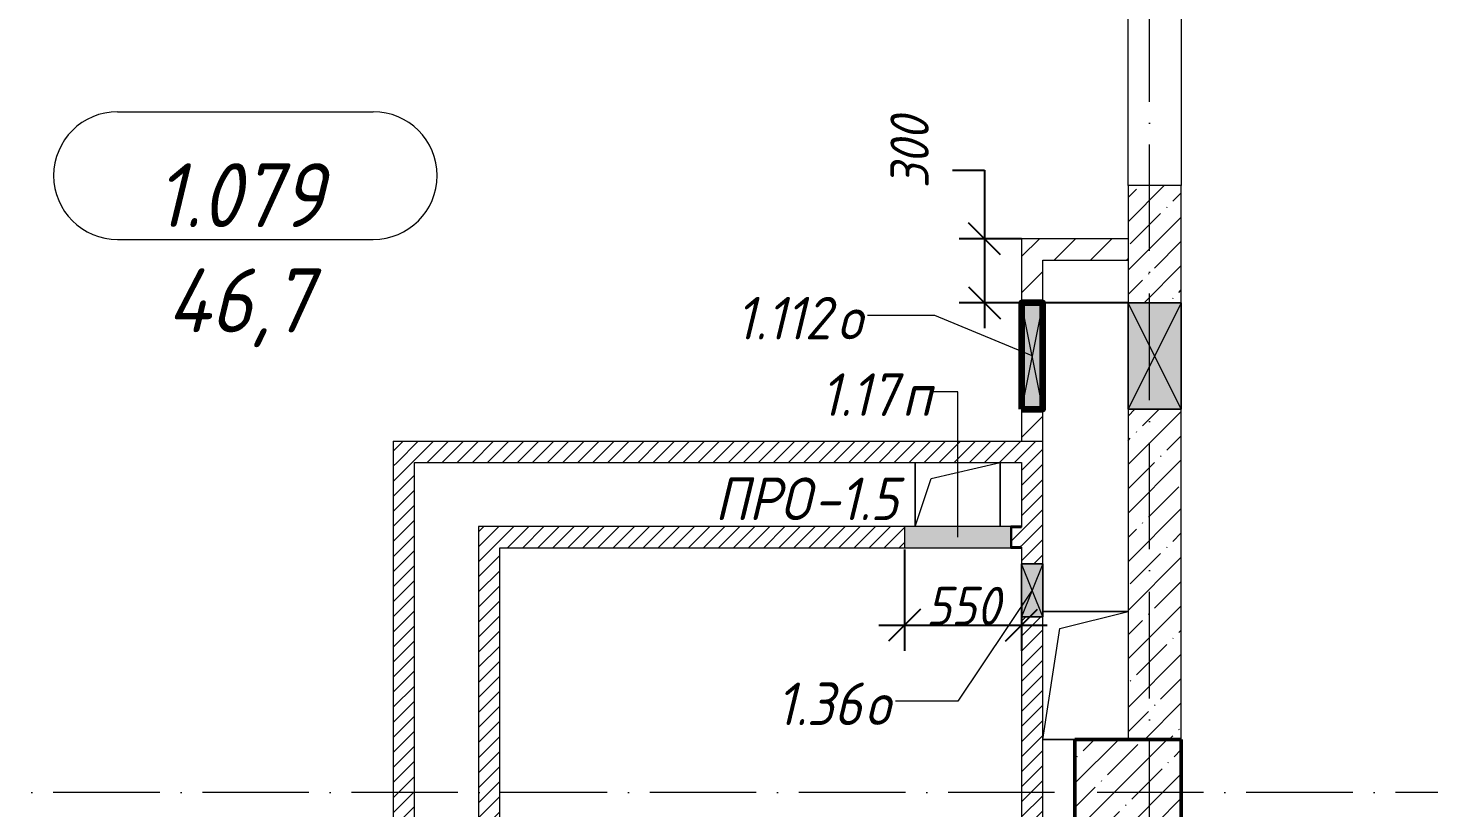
# Model space of a CAD drawing. Header units: millimetres. Extents: x -356862 to 418287, y 0 to 839748.
# Drawn here: x -176329 to -169752, y 497425 to 501087 of the extents above; entities that cross this region are included whole.
import ezdxf

# ---------------------------------------------------------------- set-up
doc = ezdxf.new("R2010")
doc.units = ezdxf.units.MM
doc.linetypes.add('50_200_ШТРИХ_1Т_ш5_п1_п1_', pattern=[700, 500, -100, 0, -100])
for name, color, linetype, lineweight in [('9.7) Заделка 956 шт', 6, 'Continuous', 158), ('A-____-____-DIMS', 7, 'Continuous', 9), ('A-DETL-GENF-OTLN', 7, 'Continuous', 9), ('A-FLOR-____-OTLN', 7, 'Continuous', 9), ('A-GENM-____-MCUT', 7, 'Continuous', 25), ('A-GENM-____-OTLN', 7, 'Continuous', 9), ('A-GENM-____-OTLN-1', 7, 'Continuous', 25), ('A-GLAZ-____-IDEN', 7, 'Continuous', 9), ('A-GLAZ-____-OTLN', 7, 'Continuous', 9), ('A-WALL-____-MCUT-1', 7, 'Continuous', 9), ('A-WALL-____-OTLN', 7, 'Continuous', 9), ('A-WALL-____-PATT-1', 7, 'Continuous', 9), ('A-WALL-FNSH-MCUT-1', 7, 'Continuous', 9), ('S-COLS-____-MCUT', 7, 'Continuous', 50), ('S-COLS-____-OTLN', 7, 'Continuous', 9), ('S-GRID-____-OTLN-1', 7, '50_200_ШТРИХ_1Т_ш5_п1_п1_', 9)]:
    doc.layers.add(name, color=color, linetype=linetype, lineweight=lineweight)
doc.layers.add('A-AREA-IDEN-1', color=7, linetype='Continuous', lineweight=9, true_color=0x000000)
doc.layers.add('A-GLAZ-____-OTLN-1', color=7, linetype='Continuous', lineweight=9, true_color=0xc0c0c0)
doc.styles.add('ISOCPEUR_I', font='isocpeui.ttf', dxfattribs={"width": 0.9, "height": 2.5})
doc.styles.add('ISOCPEUR_I_10', font='isocpeui.ttf', dxfattribs={"width": 0.9, "height": 180})
doc.styles.add('ISOCPEUR_I_9', font='isocpeui.ttf', dxfattribs={"width": 0.9, "height": 250})
doc.dimstyles.new('ISO-1_8_0_9К_СРЕДНИЙ_Кладочные_3', dxfattribs={"dimscale": 304.8, "dimtxt": 179.276612, "dimasz": 0.492126, "dimexe": 0.393701, "dimexo": 0, "dimgap": 0, "dimtad": 1, "dimdec": 3, "dimrnd": 0.001, "dimdsep": 46, "dimtxsty": 'ISOCPEUR_I_10', "dimblk1": 'OBLIQUE', "dimblk2": 'OBLIQUE', "dimsah": 1, "dimcen": 0.09, "dimdle": 0.393701, "dimazin": 0, "dimtfac": 1, "dimtdec": 4, "dimtix": 1, "dimtmove": 0, "dimatfit": 3, "dimfxl": 1, "dimtvp": 1, "dimtolj": 1, "dimtzin": 0, "dimarcsym": 2})
doc.dimstyles.new('ISO-1_8_0_9К_СРЕДНИЙ_Кладочные_4', dxfattribs={"dimscale": 304.8, "dimtxt": 179.276612, "dimasz": 0.492126, "dimexe": 0.393701, "dimexo": 0, "dimgap": 0, "dimtad": 1, "dimdec": 3, "dimrnd": 0.001, "dimdsep": 46, "dimtxsty": 'ISOCPEUR_I_10', "dimblk1": 'OBLIQUE', "dimblk2": 'OBLIQUE', "dimsah": 1, "dimcen": 0.09, "dimdle": 0.393701, "dimazin": 0, "dimtfac": 1, "dimtdec": 4, "dimtix": 1, "dimtmove": 1, "dimatfit": 3, "dimfxl": 1, "dimtvp": 1, "dimtolj": 1, "dimtzin": 0, "dimarcsym": 2})
pattern_1 = [(45, (-176515.067, 459015.94), (-35.35534, 35.35534), [])]
pattern_2 = [(45, (-176515.07, 459015.94), (-84.8528, 84.8528), [])]

# ---------------------------------------------------------------- blocks, each defined once
blk = doc.blocks.new('BSC_Колонна _Прямоугольная - 500х500-V111-АР1_План отверстий 1 этажа в осях 1-64_А-ГГ')
at = {"layer": 'S-COLS-____-OTLN'}
h = blk.add_hatch(dxfattribs=at)
h.set_pattern_fill('FP_143', color=256, style=0, pattern_type=2)
h.set_pattern_definition([(45, (-5350, -38481.04), (-114.04925, 114.04925), []), (45, (-5235.95, -38481.04), (-114.04925, 114.04925), [201.613, -40.323, 3.353, -36.97])])
h.paths.add_polyline_path([(-250, -250), (250, -250), (250, 250), (-250, 250), (-250, 93.2)], flags=0)
at = {"layer": 'S-COLS-____-MCUT'}
for p, q in [((250, 250), (-250, 250)), ((-250, 250), (-250, -250)), ((250, -250), (250, 250)), ((-250, -250), (250, -250))]:
    blk.add_line(p, q, dxfattribs=at)
blk = doc.blocks.new('AR_Отверстие Ниша - Лючок-32402102-АР1_План отверстий 1 этажа в осях 1-64_А-ГГ')
at = {"layer": 'A-GLAZ-____-OTLN'}
blk.add_hatch(color=256, dxfattribs=at).paths.add_polyline_path([(250, -50), (250, 50), (-250, 50), (-250, -50)], flags=0)
for p, q in [((250, 50), (-250, 50)), ((-250, 50), (-250, -50)), ((-250, -50), (250, -50))]:
    blk.add_line(p, q, dxfattribs=at)
blk = doc.blocks.new('154_Фахверк_СКБ_Швеллер - Тип_100_4010_1-28088705-АР1_План отверстий 1 этажа в осях 1-64_А-ГГ')
at = {"layer": 'A-GENM-____-MCUT'}
for p, q in [((175, 50), (125, 50)), ((125, 50), (125, -50)), ((128, 47), (175, 47)), ((128, -47), (128, 47)), ((175, 47), (175, 50)), ((125, -50), (175, -50)), ((175, -47), (128, -47)), ((175, -50), (175, -47))]:
    blk.add_line(p, q, dxfattribs=at)
blk = doc.blocks.new('AR_Отверстие прямоугольное _в плите_ - AR_Отверстие прямоугольное _в плите_-30459214-АР1_План отверстий 1 этажа в осях 1-64_А-ГГ')
at = {"layer": 'A-GENM-____-OTLN'}
for p, q in [((-200, 150), (-200, -150)), ((-125, 75), (200, 150)), ((200, -150), (200, 150)), ((-200, -150), (-125, 75))]:
    blk.add_line(p, q, dxfattribs=at)
blk = doc.blocks.new('AR_Отверстие прямоугольное _в стене__БезПР - AR_Отверстие прямоугольное _в стене__БезПР-30460137-АР1_План отверстий 1 этажа в осях 1-64_А-ГГ')
at = {"layer": 'A-GLAZ-____-OTLN-1'}
blk.add_hatch(color=256, dxfattribs=at).paths.add_polyline_path([(250, -125), (250, 125), (-250, 125), (-250, -125)], flags=0)
at = {"layer": 'A-DETL-GENF-OTLN'}
for p, q in [((-250, -125), (-250, 125)), ((-250, 125), (250, 125)), ((250, 125), (-250, -125)), ((-250, 125), (250, -125)), ((250, 125), (-250, 125)), ((-250, 125), (-250, -125)), ((250, 125), (250, -125)), ((250, -125), (250, 125)), ((250, -125), (-250, -125)), ((-250, -125), (250, -125))]:
    blk.add_line(p, q, dxfattribs=at)
at = {"layer": 'A-GLAZ-____-OTLN'}
blk.add_line((250, 125), (-250, 125), dxfattribs=at)
blk = doc.blocks.new('AR_Отверстие прямоугольное _в плите_ - AR_Отверстие прямоугольное _в плите_-30552564-АР1_План отверстий 1 этажа в осях 1-64_А-ГГ')
at = {"layer": 'A-GENM-____-OTLN'}
for p, q in [((200, 300), (-200, 300)), ((-120, 220), (200, 300)), ((-200, -300), (-120, 220)), ((-200, -300), (-50, -300))]:
    blk.add_line(p, q, dxfattribs=at)
blk = doc.blocks.new('AR_Отверстие прямоугольное _в стене__БезПР - AR_Отверстие прямоугольное _в стене__БезПР-36428202-АР1_План отверстий 1 этажа в осях 1-64_А-ГГ')
at = {"layer": 'A-GLAZ-____-OTLN'}
blk.add_hatch(color=256, dxfattribs=at).paths.add_polyline_path([(125, 50), (-125, 50), (-125, -50), (125, -50)], flags=0)
at = {"layer": 'A-DETL-GENF-OTLN'}
for p, q in [((-125, -50), (-125, 50)), ((-125, 50), (125, 50)), ((125, 50), (-125, -50)), ((-125, 50), (125, -50)), ((125, 50), (-125, 50)), ((-125, 50), (-125, -50)), ((125, 50), (125, -50)), ((125, -50), (125, 50)), ((125, -50), (-125, -50)), ((-125, -50), (125, -50))]:
    blk.add_line(p, q, dxfattribs=at)
blk = doc.blocks.new('AR_Отверстие прямоугольное _в стене__БезПР - AR_Отверстие прямоугольное _в стене__БезПР-36427725-АР1_План отверстий 1 этажа в осях 1-64_А-ГГ')
at = {"layer": 'A-GLAZ-____-OTLN'}
blk.add_hatch(color=256, dxfattribs=at).paths.add_polyline_path([(250, -50), (250, 50), (-250, 50), (-250, -50)], flags=0)
at = {"layer": 'A-DETL-GENF-OTLN'}
for p, q in [((-250, -50), (-250, 50)), ((-250, 50), (250, 50)), ((250, 50), (-250, -50)), ((-250, 50), (250, -50)), ((250, 50), (-250, 50)), ((-250, 50), (-250, -50)), ((250, 50), (250, -50)), ((250, -50), (250, 50)), ((250, -50), (-250, -50)), ((-250, -50), (250, -50))]:
    blk.add_line(p, q, dxfattribs=at)
at = {"layer": 'A-GLAZ-____-OTLN'}
blk.add_line((250, 50), (-250, 50), dxfattribs=at)
blk = doc.blocks.new('_Oblique')
at = {"color": 0, "linetype": 'ByBlock', "lineweight": -2}
blk.add_line((-0.5, -0.5), (0.5, 0.5), dxfattribs=at)
blk = doc.blocks.new('*D13305')
at = {"layer": 'A-____-____-DIMS', "color": 0, "lineweight": -2, "transparency": 16777216}
for p, q in [((-172215.1, 498637.9), (-172215.1, 498163.3)), ((-171665.1, 498389.4), (-171665.1, 498163.3)), ((-172335.1, 498283.3), (-171545.1, 498283.3))]:
    blk.add_line(p, q, dxfattribs=at)
at = {"layer": 'Defpoints', "color": 0, "transparency": 16777216}
for p in [(-172215.1, 498637.9), (-171665.1, 498389.4), (-171665.1, 498283.3)]:
    blk.add_point(p, dxfattribs=at)
at = {"layer": 'A-____-____-DIMS', "color": 0, "lineweight": -2, "transparency": 16777216, "xscale": 150, "yscale": 150, "zscale": 150, "rotation": 180}
blk.add_blockref('_Oblique', (-172215.1, 498283.3), dxfattribs=at)
at = {"layer": 'A-____-____-DIMS', "color": 0, "lineweight": -2, "transparency": 16777216, "xscale": 150, "yscale": 150, "zscale": 150}
blk.add_blockref('_Oblique', (-171665.1, 498283.3), dxfattribs=at)
at = {"layer": 'A-____-____-DIMS', "color": 0, "transparency": 16777216, "insert": (-171940.1, 498373.3), "char_height": 180, "width": 409.578, "attachment_point": 5, "style": 'ISOCPEUR_I_10'}
blk.add_mtext('\\A1;550', dxfattribs=at)
blk = doc.blocks.new('*D13406')
at = {"layer": 'A-____-____-DIMS', "color": 0, "lineweight": -2, "transparency": 16777216}
for p, q in [((-171988.8, 500419.1), (-171838.8, 500419.1)), ((-171838.8, 500419.1), (-171838.8, 500097)), ((-171838.8, 500217), (-171838.8, 499677)), ((-171665.1, 500097), (-171958.8, 500097)), ((-171165.1, 499797), (-171958.8, 499797))]:
    blk.add_line(p, q, dxfattribs=at)
at = {"layer": 'Defpoints', "color": 0, "transparency": 16777216}
for p in [(-171665.1, 500097), (-171838.8, 499797), (-171165.1, 499797)]:
    blk.add_point(p, dxfattribs=at)
at = {"layer": 'A-____-____-DIMS', "color": 0, "lineweight": -2, "transparency": 16777216, "xscale": 150, "yscale": 150, "zscale": 150}
for p, rotation in [((-171838.8, 500097), 90), ((-171838.8, 499797), 270)]:
    blk.add_blockref('_Oblique', p, dxfattribs=dict(at, rotation=rotation))
at = {"layer": 'A-____-____-DIMS', "color": 0, "transparency": 16777216, "insert": (-172280.9, 500334.3), "char_height": 180, "width": 409.578, "attachment_point": 1, "rotation": 90, "line_spacing_factor": 1.149209, "style": 'ISOCPEUR_I_10'}
blk.add_mtext('\\A1;300', dxfattribs=at)
blk = doc.blocks.new('AAR_СКБ_Марка_помещения_1_5 ммп - Номер _ Площадь-27962135-АИ_План этажа_Стены_1')
at = {"layer": 'A-AREA-IDEN-1'}
for p, q in [((-2.987, 3), (3.013, 3)), ((-2.987, 0), (3.013, 0))]:
    blk.add_line(p, q, dxfattribs=at)
for centre, start, end in [((-2.987, 1.5), 90, 270), ((3.013, 1.5), 270, 90)]:
    blk.add_arc(centre, 1.5, start, end, dxfattribs=at)

msp = doc.modelspace()

# ---------------------------------------------------------------- hatches: boundary and pattern name
at = {"layer": 'A-WALL-____-PATT-1'}
h = msp.add_hatch(dxfattribs=at)
h.set_pattern_fill('FP_27', color=256, style=0, pattern_type=2)
h.set_pattern_definition([(45, (-176515.07, 459015.94), (-114.04925, 114.04925), []), (45, (-176401.02, 459015.94), (-114.04925, 114.04925), [201.612, -40.322, 3.353, -36.97])])
h.paths.add_polyline_path([(-170915.0675, 497746.983), (-170915.0675, 499296.983), (-171165.0675, 499296.983), (-171165.0675, 497746.983)], flags=0)
h.paths.add_polyline_path([(-171112.1829, 499796.983), (-170915.0675, 499796.983), (-170915.0675, 500346.983), (-171165.0675, 500346.983), (-171165.0675, 499796.983)], flags=0)
h.paths.add_polyline_path([(-170915.0675, 502046.983), (-170915.0675, 502746.983), (-171165.0675, 502746.983), (-171165.0675, 502046.983)], flags=0)
h = msp.add_hatch(dxfattribs=at)
h.set_pattern_fill('FP_4', color=256, style=0, pattern_type=2)
h.set_pattern_definition(pattern_2)
h.paths.add_polyline_path([(-171665.0675, 499146.983), (-171565.0675, 499146.983), (-171565.0675, 499296.983), (-171665.0675, 499296.983)], flags=0)
h.paths.add_polyline_path([(-171588.5969, 499796.983), (-171565.0675, 499796.983), (-171565.0675, 500096.983), (-171665.0675, 500096.983), (-171665.0675, 499796.983)], flags=0)
h = msp.add_hatch(dxfattribs=at)
h.set_pattern_fill('FP_4', color=256, style=0, pattern_type=2)
h.set_pattern_definition(pattern_2)
h.paths.add_polyline_path([(-171565.0675, 499996.983), (-171165.0675, 499996.983), (-171165.0675, 500096.983), (-171565.0675, 500096.983)], flags=0)
h = msp.add_hatch(dxfattribs=at)
h.set_pattern_fill('FP_5', color=256, style=0, pattern_type=2)
h.set_pattern_definition(pattern_1)
h.paths.add_polyline_path([(-171665.0675, 499046.983), (-171565.0675, 499046.983), (-171565.0675, 499146.983), (-174615.0675, 499146.983), (-174615.0675, 499046.983), (-172995.089, 499046.983)], flags=0)
h = msp.add_hatch(dxfattribs=at)
h.set_pattern_fill('FP_5', color=256, style=0, pattern_type=2)
h.set_pattern_definition(pattern_1)
h.paths.add_polyline_path([(-174615.0675, 494746.983), (-174515.0675, 494746.983), (-174515.0675, 496896.983), (-174518.0675, 496896.983), (-174518.0675, 496943.983), (-174612.0675, 496943.983), (-174612.0675, 496896.983), (-174615.0675, 496896.983), (-174615.0675, 495870.1748)], flags=0)
h.paths.add_polyline_path([(-174515.0675, 496946.983), (-174515.0675, 499046.983), (-174615.0675, 499046.983), (-174615.0675, 496946.983), (-174518.0675, 496946.983)], flags=0)
h = msp.add_hatch(dxfattribs=at)
h.set_pattern_fill('FP_5', color=256, style=0, pattern_type=2)
h.set_pattern_definition(pattern_1)
h.paths.add_polyline_path([(-171665.0675, 494746.983), (-171565.0675, 494746.983), (-171565.0675, 495946.983), (-171665.0675, 495946.983)], flags=0)
h.paths.add_polyline_path([(-171580.8569, 496346.983), (-171565.0675, 496346.983), (-171565.0675, 498321.983), (-171665.0675, 498321.983), (-171665.0675, 496346.983)], flags=0)
h.paths.add_polyline_path([(-171661.3175, 498571.983), (-171565.0675, 498571.983), (-171565.0675, 499046.983), (-171665.0675, 499046.983), (-171665.0675, 498571.983)], flags=0)
h = msp.add_hatch(dxfattribs=at)
h.set_pattern_fill('FP_5', color=256, style=0, pattern_type=2)
h.set_pattern_definition(pattern_1)
h.paths.add_polyline_path([(-174215.0675, 494746.983), (-174115.0675, 494746.983), (-174115.0675, 495016.983), (-174215.0675, 495016.983)], flags=0)
h.paths.add_polyline_path([(-174203.0162, 495216.983), (-174115.0675, 495216.983), (-174115.0675, 496446.983), (-174118.0675, 496446.983), (-174118.0675, 496493.983), (-174212.0675, 496493.983), (-174212.0675, 496446.983), (-174215.0675, 496446.983), (-174215.0675, 495216.983)], flags=0)
h.paths.add_polyline_path([(-174115.0675, 496496.983), (-174115.0675, 498746.983), (-174215.0675, 498746.983), (-174215.0675, 496496.983), (-174118.0675, 496496.983)], flags=0)
h = msp.add_hatch(dxfattribs=at)
h.set_pattern_fill('FP_5', color=256, style=0, pattern_type=2)
h.set_pattern_definition(pattern_1)
h.paths.add_polyline_path([(-172215.0675, 498646.983), (-172215.0675, 498746.983), (-174115.0675, 498746.983), (-174115.0675, 498646.983), (-172995.089, 498646.983)], flags=0)
h.paths.add_polyline_path([(-171665.0675, 498649.983), (-171665.0675, 498743.983), (-171712.0675, 498743.983), (-171712.0675, 498649.983)], flags=0)

# ---------------------------------------------------------------- linework, layer by layer
at = {"layer": '9.7) Заделка 956 шт'}
msp.add_lwpolyline([(-171665.0675, 499296.983), (-171565.0675, 499296.983), (-171565.0675, 499796.983), (-171665.0675, 499796.983)], close=True, dxfattribs=at)
at = {"layer": 'A-FLOR-____-OTLN'}
for p, q in [((-172165.0675, 498746.983), (-172165.0675, 499046.983)), ((-171765.0675, 499046.983), (-171765.0675, 498746.983)), ((-171565.0675, 498346.983), (-171165.0675, 498346.983)), ((-171415.0675, 497746.983), (-171565.0675, 497746.983))]:
    msp.add_line(p, q, dxfattribs=at)
at = {"layer": 'A-GLAZ-____-IDEN'}
for p, q in [((-172072.6819, 499737.0571), (-172387.602, 499737.0571)), ((-171615.0675, 499546.983), (-172072.6819, 499737.0571)), ((-171965.0675, 499377.9272), (-172083.4526, 499377.9272)), ((-171965.0675, 498696.983), (-171965.0675, 499377.9272)), ((-171615.0675, 498446.983), (-171965.0675, 497926.6008)), ((-171965.0675, 497926.6008), (-172256.7096, 497926.6008))]:
    msp.add_line(p, q, dxfattribs=at)
at = {"layer": 'A-WALL-____-MCUT-1'}
for p, q in [((-170915.0675, 500346.983), (-171165.0675, 500346.983)), ((-171165.0675, 500346.983), (-171165.0675, 499796.983)), ((-170915.0675, 499796.983), (-170915.0675, 500346.983)), ((-171165.0675, 499296.983), (-171165.0675, 497746.983)), ((-170915.0675, 497746.983), (-170915.0675, 499296.983))]:
    msp.add_line(p, q, dxfattribs=at)
at = {"layer": 'A-WALL-____-OTLN'}
for p, q in [((-171165.0675, 500346.983), (-171165.0675, 502046.983)), ((-170915.0675, 502046.983), (-170915.0675, 500346.983))]:
    msp.add_line(p, q, dxfattribs=at)
at = {"layer": 'A-WALL-FNSH-MCUT-1'}
for p, q in [((-171665.0675, 500096.983), (-171665.0675, 499796.983)), ((-171165.0675, 500096.983), (-171665.0675, 500096.983)), ((-171565.0675, 499796.983), (-171565.0675, 499996.983)), ((-171565.0675, 499996.983), (-171165.0675, 499996.983)), ((-171665.0675, 499296.983), (-171665.0675, 499146.983)), ((-171565.0675, 499146.983), (-171565.0675, 499296.983)), ((-174615.0675, 499146.983), (-174615.0675, 496946.983)), ((-174615.0675, 499146.983), (-171565.0675, 499146.983)), ((-171565.0675, 498571.983), (-171565.0675, 499146.983)), ((-174515.0675, 499046.983), (-171665.0675, 499046.983)), ((-174515.0675, 496946.983), (-174515.0675, 499046.983)), ((-171665.0675, 499046.983), (-171665.0675, 498746.983)), ((-174215.0675, 498746.983), (-174215.0675, 496496.983)), ((-172215.0675, 498746.983), (-174215.0675, 498746.983)), ((-174115.0675, 496496.983), (-174115.0675, 498646.983)), ((-174115.0675, 498646.983), (-172215.0675, 498646.983)), ((-171665.0675, 498646.983), (-171665.0675, 498571.983)), ((-171665.0675, 498321.983), (-171665.0675, 496346.983)), ((-171565.0675, 496646.983), (-171565.0675, 498321.983))]:
    msp.add_line(p, q, dxfattribs=at)
at = {"layer": 'S-GRID-____-OTLN-1'}
for p, q in [((-171065.0675, 454533.3346), (-171065.0675, 508896.9006)), ((-149807.3283, 497496.983), (-181183.8377, 497496.983))]:
    msp.add_line(p, q, dxfattribs=at)

# ---------------------------------------------------------------- block references
at = {"layer": 'A-AREA-IDEN-1', "xscale": 199.9999999999999, "yscale": 199.9999999999999, "zscale": 199.9999999999999}
msp.add_blockref('AAR_СКБ_Марка_помещения_1_5 ммп - Номер _ Площадь-27962135-АИ_План этажа_Стены_1', (-175311.678, 500093.7169), dxfattribs=at)
at = {"layer": 'A-GENM-____-OTLN'}
for name, p in [('AR_Отверстие прямоугольное _в плите_ - AR_Отверстие прямоугольное _в плите_-30459214-АР1_План отверстий 1 этажа в осях 1-64_А-ГГ', (-171965.0675, 498896.983)), ('AR_Отверстие прямоугольное _в плите_ - AR_Отверстие прямоугольное _в плите_-30552564-АР1_План отверстий 1 этажа в осях 1-64_А-ГГ', (-171365.0675, 498046.983))]:
    msp.add_blockref(name, p, dxfattribs=at)
at = {"layer": 'A-GENM-____-OTLN-1'}
msp.add_blockref('154_Фахверк_СКБ_Швеллер - Тип_100_4010_1-28088705-АР1_План отверстий 1 этажа в осях 1-64_А-ГГ', (-171840.0675, 498696.983), dxfattribs=at)
at = {"layer": 'A-GLAZ-____-OTLN', "rotation": 269.9999999999999}
for name, p in [('AR_Отверстие прямоугольное _в стене__БезПР - AR_Отверстие прямоугольное _в стене__БезПР-36427725-АР1_План отверстий 1 этажа в осях 1-64_А-ГГ', (-171615.0675, 499546.983)), ('AR_Отверстие прямоугольное _в стене__БезПР - AR_Отверстие прямоугольное _в стене__БезПР-30460137-АР1_План отверстий 1 этажа в осях 1-64_А-ГГ', (-171040.0675, 499546.983)), ('AR_Отверстие прямоугольное _в стене__БезПР - AR_Отверстие прямоугольное _в стене__БезПР-36428202-АР1_План отверстий 1 этажа в осях 1-64_А-ГГ', (-171615.0675, 498446.983))]:
    msp.add_blockref(name, p, dxfattribs=at)
at = {"layer": 'A-GLAZ-____-OTLN'}
msp.add_blockref('AR_Отверстие Ниша - Лючок-32402102-АР1_План отверстий 1 этажа в осях 1-64_А-ГГ', (-171965.0675, 498696.983), dxfattribs=at)
at = {"layer": 'S-COLS-____-OTLN'}
msp.add_blockref('BSC_Колонна _Прямоугольная - 500х500-V111-АР1_План отверстий 1 этажа в осях 1-64_А-ГГ', (-171165.0675, 497496.983), dxfattribs=at)

# ---------------------------------------------------------------- texts
at = {"layer": 'A-AREA-IDEN-1', "char_height": 300, "attachment_point": 8, "line_spacing_factor": 1.139951, "style": 'ISOCPEUR_I'}
for s, insert, width in [('\\pxqc,t8.46667,16.93333,25.4,33.86667,42.33333,50.8,59.26667,67.73333,76.2,84.66667,93.13333,101.6,110.06667,118.53333,127,135.46667,143.93333,152.4,160.86667,169.33333,177.8,186.26667,194.73333,203.2,211.66667,220.13333,228.6,237.06667,245.53333,254,262.46667,270.93333;{1.079}', (-175337.1071, 500152.0468), 900), ('\\pxqc,t8.46667,16.93333,25.4,33.86667,42.33333,50.8,59.26667,67.73333,76.2,84.66667,93.13333,101.6,110.06667,118.53333,127,135.46667,143.93333,152.4,160.86667,169.33333,177.8,186.26667,194.73333,203.2,211.66667,220.13333,228.6,237.06667,245.53333,254,262.46667,270.93333;{46,7}', (-175337.1071, 499588.0988), 794)]:
    msp.add_mtext(s, dxfattribs=dict(at, insert=insert, width=width))
at = {"layer": 'A-GLAZ-____-IDEN', "char_height": 200, "attachment_point": 1, "style": 'ISOCPEUR_I_9'}
for s, insert, width in [('1.112', (-173006.4525, 499824.6717), 577.215), ('\\fISOCPEUR|b0|i1|c204|p34|;\\W.9;о', (-172530.2025, 499824.6717), 158.734125), ('1.17', (-172607.8112, 499465.5418), 461.772), ('\\fISOCPEUR|b0|i1|c204|p34|;\\W.9;п', (-172226.8112, 499465.5418), 158.734125), ('ПРО', (-173105.1526, 498976.3126), 562.784625), ('-1.5', (-172640.8088, 498976.3126), 505.063125), ('1.36', (-172816.1612, 498014.2154), 505.063125), ('\\fISOCPEUR|b0|i1|c204|p34|;\\W.9;о', (-172399.4424, 498014.2154), 158.734125)]:
    msp.add_mtext(s, dxfattribs=dict(at, insert=insert, width=width))

# ---------------------------------------------------------------- dimensions: what is measured, and where the dimension line sits
at = {"layer": 'A-____-____-DIMS'}
dim = msp.add_linear_dim(base=(-171838.8365, 499796.983), p1=(-171665.0675, 500096.983), p2=(-171165.0675, 499796.983), angle=90, dimstyle='ISO-1_8_0_9К_СРЕДНИЙ_Кладочные_4', override={"dimpost": '<>', "dimfxl": 583.095189}, dxfattribs=at)
dim.commit()
dim.dimension.update_dxf_attribs({"geometry": '*D13406', "text_midpoint": (-171953.9985, 500419.138), "dimtype": 160, "text_rotation": 90})
dim = msp.add_linear_dim(base=(-171665.0675, 498283.2874), p1=(-172215.0675, 498637.9169), p2=(-171665.0675, 498389.3535), dimstyle='ISO-1_8_0_9К_СРЕДНИЙ_Кладочные_3', override={"dimpost": '<>', "dimfxl": 603.559254}, dxfattribs=at)
dim.commit()
dim.dimension.update_dxf_attribs({"geometry": '*D13305', "text_midpoint": (-171940.0675, 498373.2874)})

doc.saveas('drawing.dxf')
